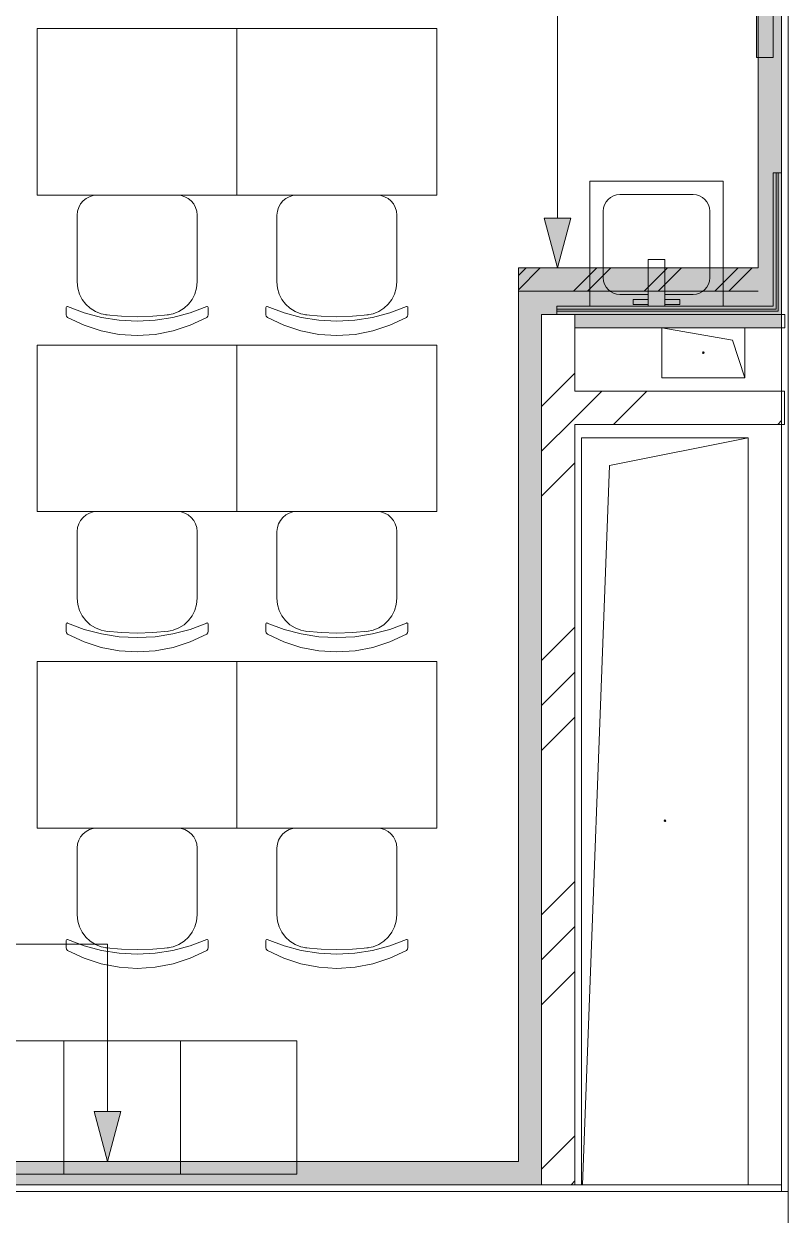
# Model space of a CAD drawing. Header units: millimetres. Extents: x 0 to 1189, y 0 to 841.
# Drawn here: x 278.11 to 301.08, y 575.58 to 611.34 of the extents above; entities that cross this region are included whole.
import ezdxf

# ---------------------------------------------------------------- set-up
doc = ezdxf.new("R2010")
doc.units = ezdxf.units.MM

msp = doc.modelspace()

# ---------------------------------------------------------------- hatches: boundary and pattern name
at = {"true_color": 0xf1d696}
h = msp.add_hatch(color=41, dxfattribs=at)
h.dxf.hatch_style = 2
h.paths.add_polyline_path([(300.172459, 651.533766), (300.87246, 651.526766), (300.87646, 603.319692), (300.176459, 603.319692)])
at = {"true_color": 0x999999}
h = msp.add_hatch(color=253, dxfattribs=at)
h.dxf.hatch_style = 2
h.paths.add_polyline_path([(300.626459, 610.334703), (300.126459, 610.334703), (300.126459, 622.334721), (300.626459, 622.334721)])
at = {"true_color": 0x0077b0}
h = msp.add_hatch(color=144, dxfattribs=at)
h.dxf.hatch_style = 2
h.paths.add_polyline_path([(294.146449, 604.019694), (293.746449, 605.512696), (294.54645, 605.512696)])
at = {"true_color": 0xfd8379}
h = msp.add_hatch(color=11, dxfattribs=at)
h.dxf.hatch_style = 2
h.paths.add_polyline_path([(300.176459, 604.019694), (300.176459, 603.319692), (292.970448, 603.319692), (292.970448, 604.019694)])
at = {"true_color": 0xf1d696}
h = msp.add_hatch(color=41, dxfattribs=at)
h.dxf.hatch_style = 2
h.paths.add_polyline_path([(292.970448, 603.319692), (293.670449, 603.319692), (293.670449, 602.619691)])
h = msp.add_hatch(color=41, dxfattribs=at)
h.dxf.hatch_style = 2
h.paths.add_polyline_path([(292.970448, 602.619691), (292.970448, 603.319692), (293.670449, 602.619691)])
h = msp.add_hatch(color=41, dxfattribs=at)
h.dxf.hatch_style = 2
h.paths.add_polyline_path([(300.176459, 603.319692), (300.176459, 602.619691), (293.670449, 602.619691), (293.670449, 603.319692)])
h = msp.add_hatch(color=41, dxfattribs=at)
h.dxf.hatch_style = 2
h.paths.add_polyline_path([(300.176459, 603.319692), (300.87646, 603.319692), (300.87646, 602.619691)])
h = msp.add_hatch(color=41, dxfattribs=at)
h.dxf.hatch_style = 2
h.paths.add_polyline_path([(300.87646, 602.619691), (300.176459, 602.619691), (300.176459, 603.319692)])
h = msp.add_hatch(color=41, dxfattribs=at)
h.dxf.hatch_style = 2
h.paths.add_polyline_path([(292.970448, 602.619691), (293.670449, 602.619691), (293.670449, 577.194653), (292.970448, 577.194653)])
h = msp.add_hatch(color=7)
h.dxf.hatch_style = 2
h.paths.add_polyline_path([(300.87646, 602.619691), (300.87646, 602.219691), (294.67045, 602.219691), (294.67045, 602.619691)])
at = {"true_color": 0x0077b0}
h = msp.add_hatch(color=144, dxfattribs=at)
h.dxf.hatch_style = 2
h.paths.add_polyline_path([(280.629429, 577.194653), (280.229428, 578.687655), (281.029429, 578.687655)])
at = {"true_color": 0xdcd214}
h = msp.add_hatch(color=52, dxfattribs=at)
h.dxf.hatch_style = 2
h.paths.add_polyline_path([(292.970448, 577.194653), (292.970448, 576.494651), (240.398367, 576.494651), (240.398367, 577.194653)])
h = msp.add_hatch(color=52, dxfattribs=at)
h.dxf.hatch_style = 2
h.paths.add_polyline_path([(292.970448, 577.194653), (293.670449, 577.194653), (293.670449, 576.494651)])
h = msp.add_hatch(color=52, dxfattribs=at)
h.dxf.hatch_style = 2
h.paths.add_polyline_path([(292.970448, 576.494651), (292.970448, 577.194653), (293.670449, 576.494651)])

# ---------------------------------------------------------------- linework, layer by layer
at = {"color": 7, "lineweight": 0}
for points in [[(300.172459, 651.533766), (300.176459, 604.019694)], [(300.87646, 603.319692), (300.87246, 651.526766)], [(300.87646, 576.294651), (300.87646, 627.071729)], [(301.07646, 627.071729), (301.07646, 566.091636)], [(295.120451, 606.619697), (295.120451, 602.869692)], [(299.120457, 606.619697), (295.120451, 606.619697)], [(295.120451, 606.619697), (299.120457, 606.619697)], [(295.120451, 602.869692), (295.120451, 606.619697)], [(299.120457, 602.869692), (299.120457, 606.619697)], [(299.120457, 606.619697), (299.120457, 602.869692)], [(300.626459, 606.869698), (300.626459, 602.869692)], [(300.87646, 606.869698), (300.626459, 606.869698)], [(300.716459, 602.779692), (300.716459, 606.869698)], [(300.77646, 602.719692), (300.77646, 606.869698)], [(295.520451, 605.719696), (295.530616, 605.820423), (295.559764, 605.914259), (295.605881, 605.999189), (295.666952, 606.073197), (295.74096, 606.134267), (295.825889, 606.180384), (295.919726, 606.209533), (296.020452, 606.219697)], [(296.020452, 606.219697), (298.220456, 606.219697)], [(298.220456, 606.219697), (298.321182, 606.209533), (298.415018, 606.180384), (298.499948, 606.134267), (298.573956, 606.073197), (298.635027, 605.999189), (298.681144, 605.914259), (298.710292, 605.820423), (298.720456, 605.719696)], [(295.520451, 603.719693), (295.520451, 605.719696)], [(298.720456, 605.719696), (298.720456, 603.719693)], [(296.870454, 604.269694), (296.870454, 602.869692)], [(297.370454, 604.269694), (296.870454, 604.269694)], [(297.370454, 602.869692), (297.370454, 604.269694)], [(292.970448, 603.361692), (293.629449, 604.019694)], [(292.970448, 603.785693), (293.205448, 604.019694)], [(300.176459, 604.019694), (292.970448, 604.019694)], [(292.970448, 604.019694), (292.970448, 603.319692)], [(294.62645, 603.319692), (295.326451, 604.019694)], [(295.050451, 603.319692), (295.750452, 604.019694)], [(296.020452, 603.219692), (295.919726, 603.229856), (295.825889, 603.259005), (295.74096, 603.305122), (295.666952, 603.366193), (295.605881, 603.4402), (295.559764, 603.52513), (295.530616, 603.618966), (295.520451, 603.719693)], [(296.747453, 603.319692), (297.447454, 604.019694)], [(297.172454, 603.319692), (297.872455, 604.019694)], [(298.720456, 603.719693), (298.710292, 603.618966), (298.681144, 603.52513), (298.635027, 603.4402), (298.573956, 603.366193), (298.499948, 603.305122), (298.415018, 603.259005), (298.321182, 603.229856), (298.220456, 603.219692)], [(298.869457, 603.319692), (299.569458, 604.019694)], [(299.293457, 603.319692), (299.993458, 604.019694)], [(292.970448, 603.319692), (300.176459, 603.319692)], [(292.970448, 603.319692), (293.670449, 603.319692)], [(292.970448, 603.319692), (292.970448, 577.194653)], [(300.176459, 603.319692), (293.670449, 603.319692)], [(296.870454, 603.219692), (296.020452, 603.219692)], [(296.420453, 603.069692), (296.420453, 602.919692)], [(296.870454, 603.069692), (296.420453, 603.069692)], [(298.220456, 603.219692), (297.370454, 603.219692)], [(297.370454, 603.069692), (297.820455, 603.069692)], [(297.820455, 603.069692), (297.820455, 602.919692)], [(300.87646, 602.619691), (300.87646, 603.319692)], [(300.626459, 602.869692), (294.126449, 602.869692)], [(294.126449, 602.869692), (294.126449, 602.619691)], [(294.126449, 602.779692), (300.716459, 602.779692)], [(294.126449, 602.719692), (300.77646, 602.719692)], [(296.420453, 602.919692), (296.870454, 602.919692)], [(297.820455, 602.919692), (297.370454, 602.919692)], [(293.670449, 602.619691), (293.670449, 576.494651)], [(294.67045, 602.619691), (293.670449, 602.619691)], [(293.670449, 577.194653), (293.670449, 602.619691)], [(293.670449, 602.619691), (300.87646, 602.619691)], [(294.67045, 600.319688), (294.67045, 602.619691)], [(300.97646, 602.619691), (294.67045, 602.619691)], [(300.97646, 602.219691), (300.97646, 602.619691)], [(294.67045, 602.219691), (300.97646, 602.219691)], [(297.276454, 600.719688), (297.276454, 602.219691)], [(297.276454, 602.219691), (299.401457, 601.84469)], [(297.276454, 602.219691), (297.276454, 600.719688)], [(299.776458, 602.219691), (299.776458, 600.719688)], [(299.776458, 600.719688), (299.776458, 602.219691)], [(299.401457, 601.84469), (299.776458, 600.719688)], [(298.526456, 601.44469), (298.501456, 601.46969), (298.526456, 601.49469)], [(298.501456, 601.46969), (298.520456, 601.49369)], [(298.526456, 601.44469), (298.505456, 601.45769)], [(298.526456, 601.49469), (298.551456, 601.46969), (298.526456, 601.44469)], [(298.533456, 601.49369), (298.551456, 601.46969), (298.548456, 601.45769)], [(293.670449, 599.860687), (294.67045, 600.860689)], [(299.776458, 600.719688), (297.276454, 600.719688)], [(297.276454, 600.719688), (299.776458, 600.719688)], [(294.67045, 599.510687), (295.479451, 600.319688)], [(300.97046, 600.319688), (294.67045, 600.319688)], [(295.828452, 599.319686), (296.828453, 600.319688)], [(300.97046, 599.319686), (300.97046, 600.319688)], [(293.670449, 598.510685), (294.67045, 599.510687)], [(300.763459, 599.319686), (300.87646, 599.433686)], [(294.67045, 599.319686), (300.97046, 599.319686)], [(294.67045, 576.494651), (294.67045, 599.319686)], [(294.87245, 576.494651), (294.87245, 598.919686)], [(294.87245, 598.919686), (299.872458, 598.919686)], [(299.872458, 598.919686), (294.87245, 598.919686)], [(294.87245, 598.919686), (294.87245, 576.494651)], [(295.705452, 598.086684), (299.872458, 598.919686)], [(299.872458, 598.919686), (299.872458, 576.494651)], [(299.872458, 576.494651), (299.872458, 598.919686)], [(293.670449, 597.161683), (294.67045, 598.161685)], [(294.894451, 576.494651), (295.705452, 598.086684)], [(293.670449, 592.227675), (294.67045, 593.227677)], [(293.670449, 590.877673), (294.67045, 591.877675)], [(293.670449, 589.528671), (294.67045, 590.528673)], [(297.347454, 587.419668), (297.372454, 587.444668), (297.397454, 587.419668)], [(297.397454, 587.419668), (297.372454, 587.394668), (297.347454, 587.419668)], [(297.348454, 587.426668), (297.372454, 587.444668), (297.384454, 587.441668)], [(297.372454, 587.394668), (297.348454, 587.413668)], [(297.397454, 587.419668), (297.384454, 587.398668)], [(293.670449, 584.593664), (294.67045, 585.593665)], [(293.670449, 583.244662), (294.67045, 584.244663)], [(293.670449, 581.89566), (294.67045, 582.895661)], [(293.670449, 576.960652), (294.67045, 577.960654)], [(292.970448, 577.194653), (240.398367, 577.194653)], [(293.670449, 576.494651), (293.670449, 577.194653)], [(294.55445, 576.494651), (294.67045, 576.611652)], [(301.07646, 576.294651), (239.498366, 576.294651)], [(300.87646, 576.494651), (239.698366, 576.494651)], [(240.398367, 576.494651), (293.670449, 576.494651)], [(293.670449, 576.494651), (294.67045, 576.494651)]]:
    msp.add_lwpolyline(points, dxfattribs=at)
at = {"color": 253, "lineweight": 0, "true_color": 0x999999}
for points in [[(300.126459, 610.334703), (300.126459, 622.334721)], [(300.626459, 622.334721), (300.626459, 610.334703)], [(278.518426, 606.201697), (278.518426, 611.201704)], [(278.518426, 611.201704), (284.518435, 611.201704)], [(284.518435, 611.201704), (284.518435, 606.201697)], [(284.518435, 606.201697), (284.518435, 611.201704)], [(284.518435, 611.201704), (290.518444, 611.201704)], [(290.518444, 611.201704), (290.518444, 606.201697)], [(300.626459, 610.334703), (300.126459, 610.334703)], [(284.518435, 606.201697), (278.518426, 606.201697)], [(279.719427, 605.601696), (279.731632, 605.722511), (279.766631, 605.835087), (279.821996, 605.936999), (279.895303, 606.025822), (279.984125, 606.099128), (280.086037, 606.154494), (280.198614, 606.189492), (280.319428, 606.201697)], [(279.719427, 605.601696), (279.731632, 605.722511), (279.766631, 605.835087), (279.821996, 605.936999), (279.895303, 606.025822), (279.984125, 606.099128), (280.086037, 606.154494), (280.198614, 606.189492), (280.319428, 606.201697)], [(280.318428, 606.201697), (282.719432, 606.201697)], [(280.318428, 606.201697), (282.719432, 606.201697)], [(282.719432, 606.201697), (282.840247, 606.189492), (282.952823, 606.154494), (283.054735, 606.099128), (283.143558, 606.025822), (283.216864, 605.936999), (283.27223, 605.835087), (283.307228, 605.722511), (283.319433, 605.601696)], [(282.719432, 606.201697), (282.840247, 606.189492), (282.952823, 606.154494), (283.054735, 606.099128), (283.143558, 606.025822), (283.216864, 605.936999), (283.27223, 605.835087), (283.307228, 605.722511), (283.319433, 605.601696)], [(290.518444, 606.201697), (284.518435, 606.201697)], [(285.719437, 605.601696), (285.731642, 605.722511), (285.76664, 605.835087), (285.822005, 605.936999), (285.895312, 606.025822), (285.984134, 606.099128), (286.086046, 606.154494), (286.198623, 606.189492), (286.319437, 606.201697)], [(285.719437, 605.601696), (285.731642, 605.722511), (285.76664, 605.835087), (285.822005, 605.936999), (285.895312, 606.025822), (285.984134, 606.099128), (286.086046, 606.154494), (286.198623, 606.189492), (286.319437, 606.201697)], [(286.318437, 606.201697), (288.719441, 606.201697)], [(286.318437, 606.201697), (288.719441, 606.201697)], [(288.719441, 606.201697), (288.840256, 606.189492), (288.952832, 606.154494), (289.054744, 606.099128), (289.143567, 606.025822), (289.216873, 605.936999), (289.272239, 605.835087), (289.307237, 605.722511), (289.319442, 605.601696)], [(288.719441, 606.201697), (288.840256, 606.189492), (288.952832, 606.154494), (289.054744, 606.099128), (289.143567, 606.025822), (289.216873, 605.936999), (289.272239, 605.835087), (289.307237, 605.722511), (289.319442, 605.601696)], [(279.719427, 605.601696), (279.719427, 603.598693)], [(279.719427, 605.601696), (279.719427, 603.598693)], [(283.319433, 605.601696), (283.319433, 603.598693)], [(283.319433, 605.601696), (283.319433, 603.598693)], [(285.719437, 605.601696), (285.719437, 603.598693)], [(285.719437, 605.601696), (285.719437, 603.598693)], [(289.319442, 605.601696), (289.319442, 603.598693)], [(289.319442, 605.601696), (289.319442, 603.598693)], [(280.619429, 602.603691), (280.434044, 602.640006), (280.263225, 602.708395), (280.110102, 602.805401), (279.977803, 602.927567), (279.869457, 603.071436), (279.788193, 603.233552), (279.73714, 603.410456), (279.719427, 603.598693)], [(280.619429, 602.603691), (280.434044, 602.640006), (280.263225, 602.708395), (280.110102, 602.805401), (279.977803, 602.927567), (279.869457, 603.071436), (279.788193, 603.233552), (279.73714, 603.410456), (279.719427, 603.598693)], [(283.319433, 603.598693), (283.30172, 603.410456), (283.250667, 603.233552), (283.169403, 603.071436), (283.061057, 602.927567), (282.928758, 602.805401), (282.775635, 602.708395), (282.604817, 602.640006), (282.419431, 602.603691)], [(283.319433, 603.598693), (283.30172, 603.410456), (283.250667, 603.233552), (283.169403, 603.071436), (283.061057, 602.927567), (282.928758, 602.805401), (282.775635, 602.708395), (282.604817, 602.640006), (282.419431, 602.603691)], [(286.619438, 602.603691), (286.434053, 602.640006), (286.263234, 602.708395), (286.110111, 602.805401), (285.977812, 602.927567), (285.869466, 603.071436), (285.788202, 603.233552), (285.737149, 603.410456), (285.719437, 603.598693)], [(286.619438, 602.603691), (286.434053, 602.640006), (286.263234, 602.708395), (286.110111, 602.805401), (285.977812, 602.927567), (285.869466, 603.071436), (285.788202, 603.233552), (285.737149, 603.410456), (285.719437, 603.598693)], [(289.319442, 603.598693), (289.301729, 603.410456), (289.250676, 603.233552), (289.169412, 603.071436), (289.061067, 602.927567), (288.928768, 602.805401), (288.775644, 602.708395), (288.604826, 602.640006), (288.419441, 602.603691)], [(289.319442, 603.598693), (289.301729, 603.410456), (289.250676, 603.233552), (289.169412, 603.071436), (289.061067, 602.927567), (288.928768, 602.805401), (288.775644, 602.708395), (288.604826, 602.640006), (288.419441, 602.603691)], [(279.384427, 602.828692), (279.393052, 602.849692), (279.414427, 602.858692), (279.427427, 602.855692)], [(279.384427, 602.828692), (279.393052, 602.849692), (279.414427, 602.858692), (279.427427, 602.855692)], [(279.384427, 602.611691), (279.384427, 602.828692)], [(279.384427, 602.611691), (279.384427, 602.828692)], [(283.611433, 602.855692), (283.10737, 602.664754), (282.587932, 602.527441), (282.057243, 602.444504), (281.51943, 602.416691), (280.981617, 602.444504), (280.450928, 602.527441), (279.93149, 602.664754), (279.427427, 602.855692)], [(283.611433, 602.855692), (283.10737, 602.664754), (282.587932, 602.527441), (282.057243, 602.444504), (281.51943, 602.416691), (280.981617, 602.444504), (280.450928, 602.527441), (279.93149, 602.664754), (279.427427, 602.855692)], [(283.611433, 602.855692), (283.624433, 602.858692), (283.645808, 602.849692), (283.654433, 602.828692)], [(283.611433, 602.855692), (283.624433, 602.858692), (283.645808, 602.849692), (283.654433, 602.828692)], [(283.654433, 602.611691), (283.654433, 602.828692)], [(283.654433, 602.611691), (283.654433, 602.828692)], [(285.384436, 602.828692), (285.393061, 602.849692), (285.414436, 602.858692), (285.427436, 602.855692)], [(285.384436, 602.828692), (285.393061, 602.849692), (285.414436, 602.858692), (285.427436, 602.855692)], [(285.384436, 602.611691), (285.384436, 602.828692)], [(285.384436, 602.611691), (285.384436, 602.828692)], [(289.611442, 602.855692), (289.107379, 602.664754), (288.587941, 602.527441), (288.057253, 602.444504), (287.519439, 602.416691), (286.981626, 602.444504), (286.450938, 602.527441), (285.931499, 602.664754), (285.427436, 602.855692)], [(289.611442, 602.855692), (289.107379, 602.664754), (288.587941, 602.527441), (288.057253, 602.444504), (287.519439, 602.416691), (286.981626, 602.444504), (286.450938, 602.527441), (285.931499, 602.664754), (285.427436, 602.855692)], [(289.611442, 602.855692), (289.624442, 602.858692), (289.645818, 602.849692), (289.654443, 602.828692)], [(289.611442, 602.855692), (289.624442, 602.858692), (289.645818, 602.849692), (289.654443, 602.828692)], [(289.654443, 602.611691), (289.654443, 602.828692)], [(289.654443, 602.611691), (289.654443, 602.828692)], [(279.431427, 602.526691), (279.397052, 602.563191), (279.384427, 602.611691)], [(279.431427, 602.526691), (279.397052, 602.563191), (279.384427, 602.611691)], [(283.607433, 602.526691), (283.114401, 602.292972), (282.597932, 602.123941), (282.064212, 602.021284), (281.51943, 601.98669), (280.974648, 602.021284), (280.440928, 602.123941), (279.924459, 602.292972), (279.431427, 602.526691)], [(283.607433, 602.526691), (283.114401, 602.292972), (282.597932, 602.123941), (282.064212, 602.021284), (281.51943, 601.98669), (280.974648, 602.021284), (280.440928, 602.123941), (279.924459, 602.292972), (279.431427, 602.526691)], [(282.460432, 602.608691), (281.991056, 602.566816), (281.51943, 602.552691), (281.047804, 602.566816), (280.578429, 602.608691)], [(282.460432, 602.608691), (281.991056, 602.566816), (281.51943, 602.552691), (281.047804, 602.566816), (280.578429, 602.608691)], [(283.654433, 602.611691), (283.641808, 602.563191), (283.607433, 602.526691)], [(283.654433, 602.611691), (283.641808, 602.563191), (283.607433, 602.526691)], [(285.431436, 602.526691), (285.397061, 602.563191), (285.384436, 602.611691)], [(285.431436, 602.526691), (285.397061, 602.563191), (285.384436, 602.611691)], [(289.607442, 602.526691), (289.11441, 602.292972), (288.597941, 602.123941), (288.064221, 602.021284), (287.519439, 601.98669), (286.974657, 602.021284), (286.440938, 602.123941), (285.924468, 602.292972), (285.431436, 602.526691)], [(289.607442, 602.526691), (289.11441, 602.292972), (288.597941, 602.123941), (288.064221, 602.021284), (287.519439, 601.98669), (286.974657, 602.021284), (286.440938, 602.123941), (285.924468, 602.292972), (285.431436, 602.526691)], [(288.460441, 602.608691), (287.991065, 602.566816), (287.519439, 602.552691), (287.047814, 602.566816), (286.578438, 602.608691)], [(288.460441, 602.608691), (287.991065, 602.566816), (287.519439, 602.552691), (287.047814, 602.566816), (286.578438, 602.608691)], [(289.654443, 602.611691), (289.641818, 602.563191), (289.607442, 602.526691)], [(289.654443, 602.611691), (289.641818, 602.563191), (289.607442, 602.526691)], [(278.518426, 596.701682), (278.518426, 601.70169)], [(278.518426, 601.70169), (284.518435, 601.70169)], [(284.518435, 601.70169), (284.518435, 596.701682)], [(284.518435, 596.701682), (284.518435, 601.70169)], [(284.518435, 601.70169), (290.518444, 601.70169)], [(290.518444, 601.70169), (290.518444, 596.701682)], [(284.518435, 596.701682), (278.518426, 596.701682)], [(279.719427, 596.101681), (279.731632, 596.222496), (279.766631, 596.335072), (279.821996, 596.436985), (279.895303, 596.525807), (279.984125, 596.599114), (280.086037, 596.654479), (280.198614, 596.689477), (280.319428, 596.701682)], [(279.719427, 596.101681), (279.731632, 596.222496), (279.766631, 596.335072), (279.821996, 596.436985), (279.895303, 596.525807), (279.984125, 596.599114), (280.086037, 596.654479), (280.198614, 596.689477), (280.319428, 596.701682)], [(280.318428, 596.701682), (282.719432, 596.701682)], [(280.318428, 596.701682), (282.719432, 596.701682)], [(282.719432, 596.701682), (282.840247, 596.689477), (282.952823, 596.654479), (283.054735, 596.599114), (283.143558, 596.525807), (283.216864, 596.436985), (283.27223, 596.335072), (283.307228, 596.222496), (283.319433, 596.101681)], [(282.719432, 596.701682), (282.840247, 596.689477), (282.952823, 596.654479), (283.054735, 596.599114), (283.143558, 596.525807), (283.216864, 596.436985), (283.27223, 596.335072), (283.307228, 596.222496), (283.319433, 596.101681)], [(290.518444, 596.701682), (284.518435, 596.701682)], [(285.719437, 596.101681), (285.731642, 596.222496), (285.76664, 596.335072), (285.822005, 596.436985), (285.895312, 596.525807), (285.984134, 596.599114), (286.086046, 596.654479), (286.198623, 596.689477), (286.319437, 596.701682)], [(285.719437, 596.101681), (285.731642, 596.222496), (285.76664, 596.335072), (285.822005, 596.436985), (285.895312, 596.525807), (285.984134, 596.599114), (286.086046, 596.654479), (286.198623, 596.689477), (286.319437, 596.701682)], [(286.318437, 596.701682), (288.719441, 596.701682)], [(286.318437, 596.701682), (288.719441, 596.701682)], [(288.719441, 596.701682), (288.840256, 596.689477), (288.952832, 596.654479), (289.054744, 596.599114), (289.143567, 596.525807), (289.216873, 596.436985), (289.272239, 596.335072), (289.307237, 596.222496), (289.319442, 596.101681)], [(288.719441, 596.701682), (288.840256, 596.689477), (288.952832, 596.654479), (289.054744, 596.599114), (289.143567, 596.525807), (289.216873, 596.436985), (289.272239, 596.335072), (289.307237, 596.222496), (289.319442, 596.101681)], [(279.719427, 596.101681), (279.719427, 594.098678)], [(279.719427, 596.101681), (279.719427, 594.098678)], [(283.319433, 596.101681), (283.319433, 594.098678)], [(283.319433, 596.101681), (283.319433, 594.098678)], [(285.719437, 596.101681), (285.719437, 594.098678)], [(285.719437, 596.101681), (285.719437, 594.098678)], [(289.319442, 596.101681), (289.319442, 594.098678)], [(289.319442, 596.101681), (289.319442, 594.098678)], [(280.619429, 593.103677), (280.434044, 593.139991), (280.263225, 593.20838), (280.110102, 593.305386), (279.977803, 593.427552), (279.869457, 593.571422), (279.788193, 593.733537), (279.73714, 593.910442), (279.719427, 594.098678)], [(280.619429, 593.103677), (280.434044, 593.139991), (280.263225, 593.20838), (280.110102, 593.305386), (279.977803, 593.427552), (279.869457, 593.571422), (279.788193, 593.733537), (279.73714, 593.910442), (279.719427, 594.098678)], [(283.319433, 594.098678), (283.30172, 593.910442), (283.250667, 593.733537), (283.169403, 593.571422), (283.061057, 593.427552), (282.928758, 593.305386), (282.775635, 593.20838), (282.604817, 593.139991), (282.419431, 593.103677)], [(283.319433, 594.098678), (283.30172, 593.910442), (283.250667, 593.733537), (283.169403, 593.571422), (283.061057, 593.427552), (282.928758, 593.305386), (282.775635, 593.20838), (282.604817, 593.139991), (282.419431, 593.103677)], [(286.619438, 593.103677), (286.434053, 593.139991), (286.263234, 593.20838), (286.110111, 593.305386), (285.977812, 593.427552), (285.869466, 593.571422), (285.788202, 593.733537), (285.737149, 593.910442), (285.719437, 594.098678)], [(286.619438, 593.103677), (286.434053, 593.139991), (286.263234, 593.20838), (286.110111, 593.305386), (285.977812, 593.427552), (285.869466, 593.571422), (285.788202, 593.733537), (285.737149, 593.910442), (285.719437, 594.098678)], [(289.319442, 594.098678), (289.301729, 593.910442), (289.250676, 593.733537), (289.169412, 593.571422), (289.061067, 593.427552), (288.928768, 593.305386), (288.775644, 593.20838), (288.604826, 593.139991), (288.419441, 593.103677)], [(289.319442, 594.098678), (289.301729, 593.910442), (289.250676, 593.733537), (289.169412, 593.571422), (289.061067, 593.427552), (288.928768, 593.305386), (288.775644, 593.20838), (288.604826, 593.139991), (288.419441, 593.103677)], [(279.384427, 593.328677), (279.393052, 593.349677), (279.414427, 593.358677), (279.427427, 593.355677)], [(279.384427, 593.328677), (279.393052, 593.349677), (279.414427, 593.358677), (279.427427, 593.355677)], [(283.611433, 593.355677), (283.10737, 593.164739), (282.587932, 593.027427), (282.057243, 592.944489), (281.51943, 592.916677), (280.981617, 592.944489), (280.450928, 593.027427), (279.93149, 593.164739), (279.427427, 593.355677)], [(283.611433, 593.355677), (283.10737, 593.164739), (282.587932, 593.027427), (282.057243, 592.944489), (281.51943, 592.916677), (280.981617, 592.944489), (280.450928, 593.027427), (279.93149, 593.164739), (279.427427, 593.355677)], [(283.611433, 593.355677), (283.624433, 593.358677), (283.645808, 593.349677), (283.654433, 593.328677)], [(283.611433, 593.355677), (283.624433, 593.358677), (283.645808, 593.349677), (283.654433, 593.328677)], [(285.384436, 593.328677), (285.393061, 593.349677), (285.414436, 593.358677), (285.427436, 593.355677)], [(285.384436, 593.328677), (285.393061, 593.349677), (285.414436, 593.358677), (285.427436, 593.355677)], [(289.611442, 593.355677), (289.107379, 593.164739), (288.587941, 593.027427), (288.057253, 592.944489), (287.519439, 592.916677), (286.981626, 592.944489), (286.450938, 593.027427), (285.931499, 593.164739), (285.427436, 593.355677)], [(289.611442, 593.355677), (289.107379, 593.164739), (288.587941, 593.027427), (288.057253, 592.944489), (287.519439, 592.916677), (286.981626, 592.944489), (286.450938, 593.027427), (285.931499, 593.164739), (285.427436, 593.355677)], [(289.611442, 593.355677), (289.624442, 593.358677), (289.645818, 593.349677), (289.654443, 593.328677)], [(289.611442, 593.355677), (289.624442, 593.358677), (289.645818, 593.349677), (289.654443, 593.328677)], [(279.384427, 593.111677), (279.384427, 593.328677)], [(279.384427, 593.111677), (279.384427, 593.328677)], [(279.431427, 593.026677), (279.397052, 593.063177), (279.384427, 593.111677)], [(279.431427, 593.026677), (279.397052, 593.063177), (279.384427, 593.111677)], [(283.607433, 593.026677), (283.114401, 592.792958), (282.597932, 592.623926), (282.064212, 592.52127), (281.51943, 592.486676), (280.974648, 592.52127), (280.440928, 592.623926), (279.924459, 592.792958), (279.431427, 593.026677)], [(283.607433, 593.026677), (283.114401, 592.792958), (282.597932, 592.623926), (282.064212, 592.52127), (281.51943, 592.486676), (280.974648, 592.52127), (280.440928, 592.623926), (279.924459, 592.792958), (279.431427, 593.026677)], [(282.460432, 593.108677), (281.991056, 593.066802), (281.51943, 593.052677), (281.047804, 593.066802), (280.578429, 593.108677)], [(282.460432, 593.108677), (281.991056, 593.066802), (281.51943, 593.052677), (281.047804, 593.066802), (280.578429, 593.108677)], [(283.654433, 593.111677), (283.641808, 593.063177), (283.607433, 593.026677)], [(283.654433, 593.111677), (283.641808, 593.063177), (283.607433, 593.026677)], [(283.654433, 593.111677), (283.654433, 593.328677)], [(283.654433, 593.111677), (283.654433, 593.328677)], [(285.384436, 593.111677), (285.384436, 593.328677)], [(285.384436, 593.111677), (285.384436, 593.328677)], [(285.431436, 593.026677), (285.397061, 593.063177), (285.384436, 593.111677)], [(285.431436, 593.026677), (285.397061, 593.063177), (285.384436, 593.111677)], [(289.607442, 593.026677), (289.11441, 592.792958), (288.597941, 592.623926), (288.064221, 592.52127), (287.519439, 592.486676), (286.974657, 592.52127), (286.440938, 592.623926), (285.924468, 592.792958), (285.431436, 593.026677)], [(289.607442, 593.026677), (289.11441, 592.792958), (288.597941, 592.623926), (288.064221, 592.52127), (287.519439, 592.486676), (286.974657, 592.52127), (286.440938, 592.623926), (285.924468, 592.792958), (285.431436, 593.026677)], [(288.460441, 593.108677), (287.991065, 593.066802), (287.519439, 593.052677), (287.047814, 593.066802), (286.578438, 593.108677)], [(288.460441, 593.108677), (287.991065, 593.066802), (287.519439, 593.052677), (287.047814, 593.066802), (286.578438, 593.108677)], [(289.654443, 593.111677), (289.641818, 593.063177), (289.607442, 593.026677)], [(289.654443, 593.111677), (289.641818, 593.063177), (289.607442, 593.026677)], [(289.654443, 593.111677), (289.654443, 593.328677)], [(289.654443, 593.111677), (289.654443, 593.328677)], [(278.518426, 587.201668), (278.518426, 592.201675)], [(278.518426, 592.201675), (284.518435, 592.201675)], [(284.518435, 592.201675), (284.518435, 587.201668)], [(284.518435, 587.201668), (284.518435, 592.201675)], [(284.518435, 592.201675), (290.518444, 592.201675)], [(290.518444, 592.201675), (290.518444, 587.201668)], [(284.518435, 587.201668), (278.518426, 587.201668)], [(279.719427, 586.601667), (279.731632, 586.722482), (279.766631, 586.835058), (279.821996, 586.93697), (279.895303, 587.025793), (279.984125, 587.099099), (280.086037, 587.154465), (280.198614, 587.189463), (280.319428, 587.201668)], [(279.719427, 586.601667), (279.731632, 586.722482), (279.766631, 586.835058), (279.821996, 586.93697), (279.895303, 587.025793), (279.984125, 587.099099), (280.086037, 587.154465), (280.198614, 587.189463), (280.319428, 587.201668)], [(280.318428, 587.201668), (282.719432, 587.201668)], [(280.318428, 587.201668), (282.719432, 587.201668)], [(282.719432, 587.201668), (282.840247, 587.189463), (282.952823, 587.154465), (283.054735, 587.099099), (283.143558, 587.025793), (283.216864, 586.93697), (283.27223, 586.835058), (283.307228, 586.722482), (283.319433, 586.601667)], [(282.719432, 587.201668), (282.840247, 587.189463), (282.952823, 587.154465), (283.054735, 587.099099), (283.143558, 587.025793), (283.216864, 586.93697), (283.27223, 586.835058), (283.307228, 586.722482), (283.319433, 586.601667)], [(290.518444, 587.201668), (284.518435, 587.201668)], [(285.719437, 586.601667), (285.731642, 586.722482), (285.76664, 586.835058), (285.822005, 586.93697), (285.895312, 587.025793), (285.984134, 587.099099), (286.086046, 587.154465), (286.198623, 587.189463), (286.319437, 587.201668)], [(285.719437, 586.601667), (285.731642, 586.722482), (285.76664, 586.835058), (285.822005, 586.93697), (285.895312, 587.025793), (285.984134, 587.099099), (286.086046, 587.154465), (286.198623, 587.189463), (286.319437, 587.201668)], [(286.318437, 587.201668), (288.719441, 587.201668)], [(286.318437, 587.201668), (288.719441, 587.201668)], [(288.719441, 587.201668), (288.840256, 587.189463), (288.952832, 587.154465), (289.054744, 587.099099), (289.143567, 587.025793), (289.216873, 586.93697), (289.272239, 586.835058), (289.307237, 586.722482), (289.319442, 586.601667)], [(288.719441, 587.201668), (288.840256, 587.189463), (288.952832, 587.154465), (289.054744, 587.099099), (289.143567, 587.025793), (289.216873, 586.93697), (289.272239, 586.835058), (289.307237, 586.722482), (289.319442, 586.601667)], [(279.719427, 586.601667), (279.719427, 584.598664)], [(279.719427, 586.601667), (279.719427, 584.598664)], [(283.319433, 586.601667), (283.319433, 584.598664)], [(283.319433, 586.601667), (283.319433, 584.598664)], [(285.719437, 586.601667), (285.719437, 584.598664)], [(285.719437, 586.601667), (285.719437, 584.598664)], [(289.319442, 586.601667), (289.319442, 584.598664)], [(289.319442, 586.601667), (289.319442, 584.598664)], [(280.619429, 583.603662), (280.434044, 583.639977), (280.263225, 583.708366), (280.110102, 583.805372), (279.977803, 583.927538), (279.869457, 584.071407), (279.788193, 584.233523), (279.73714, 584.410427), (279.719427, 584.598664)], [(280.619429, 583.603662), (280.434044, 583.639977), (280.263225, 583.708366), (280.110102, 583.805372), (279.977803, 583.927538), (279.869457, 584.071407), (279.788193, 584.233523), (279.73714, 584.410427), (279.719427, 584.598664)], [(283.319433, 584.598664), (283.30172, 584.410427), (283.250667, 584.233523), (283.169403, 584.071407), (283.061057, 583.927538), (282.928758, 583.805372), (282.775635, 583.708366), (282.604817, 583.639977), (282.419431, 583.603662)], [(283.319433, 584.598664), (283.30172, 584.410427), (283.250667, 584.233523), (283.169403, 584.071407), (283.061057, 583.927538), (282.928758, 583.805372), (282.775635, 583.708366), (282.604817, 583.639977), (282.419431, 583.603662)], [(286.619438, 583.603662), (286.434053, 583.639977), (286.263234, 583.708366), (286.110111, 583.805372), (285.977812, 583.927538), (285.869466, 584.071407), (285.788202, 584.233523), (285.737149, 584.410427), (285.719437, 584.598664)], [(286.619438, 583.603662), (286.434053, 583.639977), (286.263234, 583.708366), (286.110111, 583.805372), (285.977812, 583.927538), (285.869466, 584.071407), (285.788202, 584.233523), (285.737149, 584.410427), (285.719437, 584.598664)], [(289.319442, 584.598664), (289.301729, 584.410427), (289.250676, 584.233523), (289.169412, 584.071407), (289.061067, 583.927538), (288.928768, 583.805372), (288.775644, 583.708366), (288.604826, 583.639977), (288.419441, 583.603662)], [(289.319442, 584.598664), (289.301729, 584.410427), (289.250676, 584.233523), (289.169412, 584.071407), (289.061067, 583.927538), (288.928768, 583.805372), (288.775644, 583.708366), (288.604826, 583.639977), (288.419441, 583.603662)], [(279.384427, 583.828663), (279.393052, 583.849663), (279.414427, 583.858663), (279.427427, 583.855663)], [(279.384427, 583.828663), (279.393052, 583.849663), (279.414427, 583.858663), (279.427427, 583.855663)], [(279.384427, 583.611662), (279.384427, 583.828663)], [(279.384427, 583.611662), (279.384427, 583.828663)], [(283.611433, 583.855663), (283.10737, 583.664725), (282.587932, 583.527412), (282.057243, 583.444475), (281.51943, 583.416662), (280.981617, 583.444475), (280.450928, 583.527412), (279.93149, 583.664725), (279.427427, 583.855663)], [(283.611433, 583.855663), (283.10737, 583.664725), (282.587932, 583.527412), (282.057243, 583.444475), (281.51943, 583.416662), (280.981617, 583.444475), (280.450928, 583.527412), (279.93149, 583.664725), (279.427427, 583.855663)], [(283.611433, 583.855663), (283.624433, 583.858663), (283.645808, 583.849663), (283.654433, 583.828663)], [(283.611433, 583.855663), (283.624433, 583.858663), (283.645808, 583.849663), (283.654433, 583.828663)], [(283.654433, 583.611662), (283.654433, 583.828663)], [(283.654433, 583.611662), (283.654433, 583.828663)], [(285.384436, 583.828663), (285.393061, 583.849663), (285.414436, 583.858663), (285.427436, 583.855663)], [(285.384436, 583.828663), (285.393061, 583.849663), (285.414436, 583.858663), (285.427436, 583.855663)], [(285.384436, 583.611662), (285.384436, 583.828663)], [(285.384436, 583.611662), (285.384436, 583.828663)], [(289.611442, 583.855663), (289.107379, 583.664725), (288.587941, 583.527412), (288.057253, 583.444475), (287.519439, 583.416662), (286.981626, 583.444475), (286.450938, 583.527412), (285.931499, 583.664725), (285.427436, 583.855663)], [(289.611442, 583.855663), (289.107379, 583.664725), (288.587941, 583.527412), (288.057253, 583.444475), (287.519439, 583.416662), (286.981626, 583.444475), (286.450938, 583.527412), (285.931499, 583.664725), (285.427436, 583.855663)], [(289.611442, 583.855663), (289.624442, 583.858663), (289.645818, 583.849663), (289.654443, 583.828663)], [(289.611442, 583.855663), (289.624442, 583.858663), (289.645818, 583.849663), (289.654443, 583.828663)], [(289.654443, 583.611662), (289.654443, 583.828663)], [(289.654443, 583.611662), (289.654443, 583.828663)], [(279.431427, 583.526662), (279.397052, 583.563162), (279.384427, 583.611662)], [(279.431427, 583.526662), (279.397052, 583.563162), (279.384427, 583.611662)], [(283.607433, 583.526662), (283.114401, 583.292943), (282.597932, 583.123912), (282.064212, 583.021255), (281.51943, 582.986661), (280.974648, 583.021255), (280.440928, 583.123912), (279.924459, 583.292943), (279.431427, 583.526662)], [(283.607433, 583.526662), (283.114401, 583.292943), (282.597932, 583.123912), (282.064212, 583.021255), (281.51943, 582.986661), (280.974648, 583.021255), (280.440928, 583.123912), (279.924459, 583.292943), (279.431427, 583.526662)], [(282.460432, 583.608662), (281.991056, 583.566787), (281.51943, 583.552662), (281.047804, 583.566787), (280.578429, 583.608662)], [(282.460432, 583.608662), (281.991056, 583.566787), (281.51943, 583.552662), (281.047804, 583.566787), (280.578429, 583.608662)], [(283.654433, 583.611662), (283.641808, 583.563162), (283.607433, 583.526662)], [(283.654433, 583.611662), (283.641808, 583.563162), (283.607433, 583.526662)], [(285.431436, 583.526662), (285.397061, 583.563162), (285.384436, 583.611662)], [(285.431436, 583.526662), (285.397061, 583.563162), (285.384436, 583.611662)], [(289.607442, 583.526662), (289.11441, 583.292943), (288.597941, 583.123912), (288.064221, 583.021255), (287.519439, 582.986661), (286.974657, 583.021255), (286.440938, 583.123912), (285.924468, 583.292943), (285.431436, 583.526662)], [(289.607442, 583.526662), (289.11441, 583.292943), (288.597941, 583.123912), (288.064221, 583.021255), (287.519439, 582.986661), (286.974657, 583.021255), (286.440938, 583.123912), (285.924468, 583.292943), (285.431436, 583.526662)], [(288.460441, 583.608662), (287.991065, 583.566787), (287.519439, 583.552662), (287.047814, 583.566787), (286.578438, 583.608662)], [(288.460441, 583.608662), (287.991065, 583.566787), (287.519439, 583.552662), (287.047814, 583.566787), (286.578438, 583.608662)], [(289.654443, 583.611662), (289.641818, 583.563162), (289.607442, 583.526662)], [(289.654443, 583.611662), (289.641818, 583.563162), (289.607442, 583.526662)], [(279.318427, 580.814658), (275.818421, 580.814658)], [(282.818432, 580.814658), (279.318427, 580.814658)], [(279.318427, 580.814658), (279.318427, 576.814652)], [(279.318427, 576.814652), (279.318427, 580.814658)], [(286.318437, 580.814658), (282.818432, 580.814658)], [(282.818432, 580.814658), (282.818432, 576.814652)], [(282.818432, 576.814652), (282.818432, 580.814658)], [(286.318437, 576.814652), (286.318437, 580.814658)], [(275.818421, 576.814652), (279.318427, 576.814652)], [(279.318427, 576.814652), (282.818432, 576.814652)], [(282.818432, 576.814652), (286.318437, 576.814652)]]:
    msp.add_lwpolyline(points, dxfattribs=at)
at = {"color": 144, "lineweight": 0, "true_color": 0x0077b0}
for points in [[(294.146449, 605.512696), (294.146449, 620.701719)], [(293.746449, 605.512696), (294.54645, 605.512696)], [(294.146449, 604.019694), (293.746449, 605.512696)], [(294.146449, 604.019694), (294.54645, 605.512696)], [(280.629429, 583.716662), (277.397424, 583.716662)], [(280.629429, 578.687655), (280.629429, 583.716662)], [(280.229428, 578.687655), (281.029429, 578.687655)], [(280.629429, 577.194653), (280.229428, 578.687655)], [(280.629429, 577.194653), (281.029429, 578.687655)]]:
    msp.add_lwpolyline(points, dxfattribs=at)

doc.saveas('drawing.dxf')
